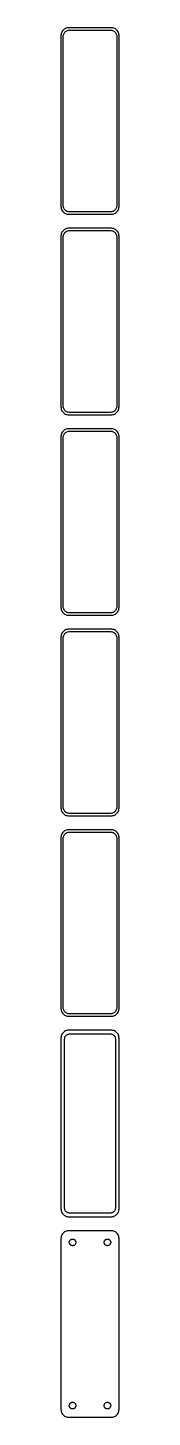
# Model space of a CAD drawing. Header units: metres. Extents: x -19 to 19, y 1875 to 3801.
# Drawn here: x -19 to 19, y 1875 to 2769 of the extents above; entities that cross this region are included whole.
import ezdxf

# ---------------------------------------------------------------- set-up
doc = ezdxf.new("R2010")
doc.units = ezdxf.units.M

msp = doc.modelspace()

# ---------------------------------------------------------------- linework, layer by layer
for p, q in [((-18.7106, 2764.63), (-18.75, 2764)), ((-18.75, 2764), (-18.75, 2654)), ((-18.5929, 2765.24), (-18.7106, 2764.63)), ((-18.3989, 2765.84), (-18.5929, 2765.24)), ((-18.1315, 2766.41), (-18.3989, 2765.84)), ((-17.7951, 2766.94), (-18.1315, 2766.41)), ((-17.3948, 2767.42), (-17.7951, 2766.94)), ((-16.9371, 2767.85), (-17.3948, 2767.42)), ((-17.25, 2763.5), (-17.2184, 2764)), ((-17.25, 2654.5), (-17.25, 2763.5)), ((-17.2184, 2764), (-17.1243, 2764.49)), ((-17.1243, 2764.49), (-16.9691, 2764.97)), ((-16.9691, 2764.97), (-16.7552, 2765.43)), ((-16.4291, 2768.22), (-16.9371, 2767.85)), ((-16.7552, 2765.43), (-16.4861, 2765.85)), ((-16.4861, 2765.85), (-16.1659, 2766.24)), ((-15.8789, 2768.52), (-16.4291, 2768.22)), ((-16.1659, 2766.24), (-15.7997, 2766.58)), ((-15.2951, 2768.76), (-15.8789, 2768.52)), ((-15.7997, 2766.58), (-15.3933, 2766.88)), ((-15.3933, 2766.88), (-14.9531, 2767.12)), ((-14.6869, 2768.91), (-15.2951, 2768.76)), ((-14.9531, 2767.12), (-14.4861, 2767.3)), ((-14.0639, 2768.99), (-14.6869, 2768.91)), ((-14.4861, 2767.3), (-13.9995, 2767.43)), ((14.0639, 2768.99), (-14.0639, 2768.99)), ((-13.9995, 2767.43), (-13.5012, 2767.49)), ((-13.5012, 2767.49), (13.5012, 2767.49)), ((13.5012, 2767.49), (13.9995, 2767.43)), ((13.9995, 2767.43), (14.4861, 2767.3)), ((14.6869, 2768.91), (14.0639, 2768.99)), ((14.4861, 2767.3), (14.9531, 2767.12)), ((15.2951, 2768.76), (14.6869, 2768.91)), ((14.9531, 2767.12), (15.3933, 2766.88)), ((15.8789, 2768.52), (15.2951, 2768.76)), ((15.3933, 2766.88), (15.7997, 2766.58)), ((15.7997, 2766.58), (16.1659, 2766.24)), ((16.4291, 2768.22), (15.8789, 2768.52)), ((16.1659, 2766.24), (16.4861, 2765.85)), ((16.9371, 2767.85), (16.4291, 2768.22)), ((16.4861, 2765.85), (16.7552, 2765.43)), ((16.7552, 2765.43), (16.9691, 2764.97)), ((17.3948, 2767.42), (16.9371, 2767.85)), ((16.9691, 2764.97), (17.1243, 2764.49)), ((17.1243, 2764.49), (17.2184, 2764)), ((17.2184, 2764), (17.25, 2763.5)), ((17.25, 2763.5), (17.25, 2654.5)), ((17.7951, 2766.94), (17.3948, 2767.42)), ((18.1315, 2766.41), (17.7951, 2766.94)), ((18.3989, 2765.84), (18.1315, 2766.41)), ((18.5929, 2765.24), (18.3989, 2765.84)), ((18.7106, 2764.63), (18.5929, 2765.24)), ((18.75, 2764), (18.7106, 2764.63)), ((18.75, 2654), (18.75, 2764)), ((-18.75, 2654), (-18.7106, 2653.37)), ((-18.7106, 2653.37), (-18.5929, 2652.76)), ((-18.5929, 2652.76), (-18.3989, 2652.16)), ((-18.3989, 2652.16), (-18.1315, 2651.59)), ((-18.1315, 2651.59), (-17.7951, 2651.06)), ((-17.7951, 2651.06), (-17.3948, 2650.58)), ((-17.3948, 2650.58), (-16.9371, 2650.15)), ((-17.2184, 2654), (-17.25, 2654.5)), ((-17.1243, 2653.51), (-17.2184, 2654)), ((-16.9691, 2653.03), (-17.1243, 2653.51)), ((-16.7552, 2652.57), (-16.9691, 2653.03)), ((-16.9371, 2650.15), (-16.4291, 2649.78)), ((-16.4861, 2652.15), (-16.7552, 2652.57)), ((-16.1659, 2651.76), (-16.4861, 2652.15)), ((-16.4291, 2649.78), (-15.8789, 2649.48)), ((-15.7997, 2651.42), (-16.1659, 2651.76)), ((-15.8789, 2649.48), (-15.2951, 2649.24)), ((-15.3933, 2651.12), (-15.7997, 2651.42)), ((-14.9531, 2650.88), (-15.3933, 2651.12)), ((-15.2951, 2649.24), (-14.6869, 2649.09)), ((-14.4861, 2650.7), (-14.9531, 2650.88)), ((-14.6869, 2649.09), (-14.0639, 2649.01)), ((-13.9995, 2650.57), (-14.4861, 2650.7)), ((-14.0639, 2649.01), (14.0639, 2649.01)), ((-13.5012, 2650.51), (-13.9995, 2650.57)), ((13.5012, 2650.51), (-13.5012, 2650.51)), ((13.9995, 2650.57), (13.5012, 2650.51)), ((14.4861, 2650.7), (13.9995, 2650.57)), ((14.0639, 2649.01), (14.6869, 2649.09)), ((14.9531, 2650.88), (14.4861, 2650.7)), ((14.6869, 2649.09), (15.2951, 2649.24)), ((15.3933, 2651.12), (14.9531, 2650.88)), ((15.2951, 2649.24), (15.8789, 2649.48)), ((15.7997, 2651.42), (15.3933, 2651.12)), ((16.1659, 2651.76), (15.7997, 2651.42)), ((15.8789, 2649.48), (16.4291, 2649.78)), ((16.4861, 2652.15), (16.1659, 2651.76)), ((16.4291, 2649.78), (16.9371, 2650.15)), ((16.7552, 2652.57), (16.4861, 2652.15)), ((16.9691, 2653.03), (16.7552, 2652.57)), ((16.9371, 2650.15), (17.3948, 2650.58)), ((17.1243, 2653.51), (16.9691, 2653.03)), ((17.2184, 2654), (17.1243, 2653.51)), ((17.25, 2654.5), (17.2184, 2654)), ((17.3948, 2650.58), (17.7951, 2651.06)), ((17.7951, 2651.06), (18.1315, 2651.59)), ((18.1315, 2651.59), (18.3989, 2652.16)), ((18.3989, 2652.16), (18.5929, 2652.76)), ((18.5929, 2652.76), (18.7106, 2653.37)), ((18.7106, 2653.37), (18.75, 2654)), ((-18.1315, 2637.41), (-18.3989, 2636.84)), ((-17.7951, 2637.94), (-18.1315, 2637.41)), ((-17.3948, 2638.42), (-17.7951, 2637.94)), ((-16.9371, 2638.85), (-17.3948, 2638.42)), ((-16.4291, 2639.22), (-16.9371, 2638.85)), ((-15.8789, 2639.52), (-16.4291, 2639.22)), ((-16.1659, 2637.24), (-15.7997, 2637.58)), ((-15.2951, 2639.76), (-15.8789, 2639.52)), ((-15.7997, 2637.58), (-15.3933, 2637.88)), ((-15.3933, 2637.88), (-14.9531, 2638.12)), ((-14.6869, 2639.91), (-15.2951, 2639.76)), ((-14.9531, 2638.12), (-14.4861, 2638.3)), ((-14.0639, 2639.99), (-14.6869, 2639.91)), ((-14.4861, 2638.3), (-13.9995, 2638.43)), ((14.0639, 2639.99), (-14.0639, 2639.99)), ((-13.9995, 2638.43), (-13.5012, 2638.49)), ((-13.5012, 2638.49), (13.5012, 2638.49)), ((13.5012, 2638.49), (13.9995, 2638.43)), ((13.9995, 2638.43), (14.4861, 2638.3)), ((14.6869, 2639.91), (14.0639, 2639.99)), ((14.4861, 2638.3), (14.9531, 2638.12)), ((15.2951, 2639.76), (14.6869, 2639.91)), ((14.9531, 2638.12), (15.3933, 2637.88)), ((15.8789, 2639.52), (15.2951, 2639.76)), ((15.3933, 2637.88), (15.7997, 2637.58)), ((15.7997, 2637.58), (16.1659, 2637.24)), ((16.4291, 2639.22), (15.8789, 2639.52)), ((16.9371, 2638.85), (16.4291, 2639.22)), ((17.3948, 2638.42), (16.9371, 2638.85)), ((17.7951, 2637.94), (17.3948, 2638.42)), ((18.1315, 2637.41), (17.7951, 2637.94)), ((18.3989, 2636.84), (18.1315, 2637.41)), ((-18.7106, 2635.63), (-18.75, 2635)), ((-18.75, 2635), (-18.75, 2525)), ((-18.5929, 2636.24), (-18.7106, 2635.63)), ((-18.3989, 2636.84), (-18.5929, 2636.24)), ((-17.25, 2634.5), (-17.2184, 2635)), ((-17.25, 2525.5), (-17.25, 2634.5)), ((-17.2184, 2635), (-17.1243, 2635.49)), ((-17.1243, 2635.49), (-16.9691, 2635.97)), ((-16.9691, 2635.97), (-16.7552, 2636.43)), ((-16.7552, 2636.43), (-16.4861, 2636.85)), ((-16.4861, 2636.85), (-16.1659, 2637.24)), ((16.1659, 2637.24), (16.4861, 2636.85)), ((16.4861, 2636.85), (16.7552, 2636.43)), ((16.7552, 2636.43), (16.9691, 2635.97)), ((16.9691, 2635.97), (17.1243, 2635.49)), ((17.1243, 2635.49), (17.2184, 2635)), ((17.2184, 2635), (17.25, 2634.5)), ((17.25, 2634.5), (17.25, 2525.5)), ((18.5929, 2636.24), (18.3989, 2636.84)), ((18.7106, 2635.63), (18.5929, 2636.24)), ((18.75, 2635), (18.7106, 2635.63)), ((18.75, 2525), (18.75, 2635)), ((-18.75, 2525), (-18.7106, 2524.37)), ((-18.7106, 2524.37), (-18.5929, 2523.76)), ((-18.5929, 2523.76), (-18.3989, 2523.16)), ((-18.3989, 2523.16), (-18.1315, 2522.59)), ((-18.1315, 2522.59), (-17.7951, 2522.06)), ((-17.7951, 2522.06), (-17.3948, 2521.58)), ((-17.3948, 2521.58), (-16.9371, 2521.15)), ((-17.2184, 2525), (-17.25, 2525.5)), ((-17.1243, 2524.51), (-17.2184, 2525)), ((-16.9691, 2524.03), (-17.1243, 2524.51)), ((-16.7552, 2523.57), (-16.9691, 2524.03)), ((-16.9371, 2521.15), (-16.4291, 2520.78)), ((-16.4861, 2523.15), (-16.7552, 2523.57)), ((-16.1659, 2522.76), (-16.4861, 2523.15)), ((-15.7997, 2522.42), (-16.1659, 2522.76)), ((-15.3933, 2522.12), (-15.7997, 2522.42)), ((-14.9531, 2521.88), (-15.3933, 2522.12)), ((-14.4861, 2521.7), (-14.9531, 2521.88)), ((-13.9995, 2521.57), (-14.4861, 2521.7)), ((-13.5012, 2521.51), (-13.9995, 2521.57)), ((13.5012, 2521.51), (-13.5012, 2521.51)), ((13.9995, 2521.57), (13.5012, 2521.51)), ((14.4861, 2521.7), (13.9995, 2521.57)), ((14.9531, 2521.88), (14.4861, 2521.7)), ((15.3933, 2522.12), (14.9531, 2521.88)), ((15.7997, 2522.42), (15.3933, 2522.12)), ((16.1659, 2522.76), (15.7997, 2522.42)), ((16.4861, 2523.15), (16.1659, 2522.76)), ((16.4291, 2520.78), (16.9371, 2521.15)), ((16.7552, 2523.57), (16.4861, 2523.15)), ((16.9691, 2524.03), (16.7552, 2523.57)), ((16.9371, 2521.15), (17.3948, 2521.58)), ((17.1243, 2524.51), (16.9691, 2524.03)), ((17.2184, 2525), (17.1243, 2524.51)), ((17.25, 2525.5), (17.2184, 2525)), ((17.3948, 2521.58), (17.7951, 2522.06)), ((17.7951, 2522.06), (18.1315, 2522.59)), ((18.1315, 2522.59), (18.3989, 2523.16)), ((18.3989, 2523.16), (18.5929, 2523.76)), ((18.5929, 2523.76), (18.7106, 2524.37)), ((18.7106, 2524.37), (18.75, 2525)), ((-16.4291, 2520.78), (-15.8789, 2520.48)), ((-15.8789, 2520.48), (-15.2951, 2520.24)), ((-15.2951, 2520.24), (-14.6869, 2520.09)), ((-14.6869, 2520.09), (-14.0639, 2520.01)), ((-14.0639, 2520.01), (14.0639, 2520.01)), ((14.0639, 2520.01), (14.6869, 2520.09)), ((14.6869, 2520.09), (15.2951, 2520.24)), ((15.2951, 2520.24), (15.8789, 2520.48)), ((15.8789, 2520.48), (16.4291, 2520.78)), ((-18.7106, 2506.63), (-18.75, 2506)), ((-18.75, 2506), (-18.75, 2396)), ((-18.5929, 2507.24), (-18.7106, 2506.63)), ((-18.3989, 2507.84), (-18.5929, 2507.24)), ((-18.1315, 2508.41), (-18.3989, 2507.84)), ((-17.7951, 2508.94), (-18.1315, 2508.41)), ((-17.3948, 2509.42), (-17.7951, 2508.94)), ((-16.9371, 2509.85), (-17.3948, 2509.42)), ((-17.25, 2505.5), (-17.2184, 2506)), ((-17.25, 2396.5), (-17.25, 2505.5)), ((-17.2184, 2506), (-17.1243, 2506.49)), ((-17.1243, 2506.49), (-16.9691, 2506.97)), ((-16.9691, 2506.97), (-16.7552, 2507.43)), ((-16.4291, 2510.22), (-16.9371, 2509.85)), ((-16.7552, 2507.43), (-16.4861, 2507.85)), ((-16.4861, 2507.85), (-16.1659, 2508.24)), ((-15.8789, 2510.52), (-16.4291, 2510.22)), ((-16.1659, 2508.24), (-15.7997, 2508.58)), ((-15.2951, 2510.76), (-15.8789, 2510.52)), ((-15.7997, 2508.58), (-15.3933, 2508.88)), ((-15.3933, 2508.88), (-14.9531, 2509.12)), ((-14.6869, 2510.91), (-15.2951, 2510.76)), ((-14.9531, 2509.12), (-14.4861, 2509.3)), ((-14.0639, 2510.99), (-14.6869, 2510.91)), ((-14.4861, 2509.3), (-13.9995, 2509.43)), ((14.0639, 2510.99), (-14.0639, 2510.99)), ((-13.9995, 2509.43), (-13.5012, 2509.49)), ((-13.5012, 2509.49), (13.5012, 2509.49)), ((13.5012, 2509.49), (13.9995, 2509.43)), ((13.9995, 2509.43), (14.4861, 2509.3)), ((14.6869, 2510.91), (14.0639, 2510.99)), ((14.4861, 2509.3), (14.9531, 2509.12)), ((15.2951, 2510.76), (14.6869, 2510.91)), ((14.9531, 2509.12), (15.3933, 2508.88)), ((15.8789, 2510.52), (15.2951, 2510.76)), ((15.3933, 2508.88), (15.7997, 2508.58)), ((15.7997, 2508.58), (16.1659, 2508.24)), ((16.4291, 2510.22), (15.8789, 2510.52)), ((16.1659, 2508.24), (16.4861, 2507.85)), ((16.9371, 2509.85), (16.4291, 2510.22)), ((16.4861, 2507.85), (16.7552, 2507.43)), ((16.7552, 2507.43), (16.9691, 2506.97)), ((17.3948, 2509.42), (16.9371, 2509.85)), ((16.9691, 2506.97), (17.1243, 2506.49)), ((17.1243, 2506.49), (17.2184, 2506)), ((17.2184, 2506), (17.25, 2505.5)), ((17.25, 2505.5), (17.25, 2396.5)), ((17.7951, 2508.94), (17.3948, 2509.42)), ((18.1315, 2508.41), (17.7951, 2508.94)), ((18.3989, 2507.84), (18.1315, 2508.41)), ((18.5929, 2507.24), (18.3989, 2507.84)), ((18.7106, 2506.63), (18.5929, 2507.24)), ((18.75, 2506), (18.7106, 2506.63)), ((18.75, 2396), (18.75, 2506)), ((-18.75, 2396), (-18.7106, 2395.37)), ((-17.2184, 2396), (-17.25, 2396.5)), ((-17.1243, 2395.51), (-17.2184, 2396)), ((17.2184, 2396), (17.1243, 2395.51)), ((17.25, 2396.5), (17.2184, 2396)), ((18.7106, 2395.37), (18.75, 2396)), ((-18.7106, 2395.37), (-18.5929, 2394.76)), ((-18.5929, 2394.76), (-18.3989, 2394.16)), ((-18.3989, 2394.16), (-18.1315, 2393.59)), ((-18.1315, 2393.59), (-17.7951, 2393.06)), ((-17.7951, 2393.06), (-17.3948, 2392.58)), ((-17.3948, 2392.58), (-16.9371, 2392.15)), ((-16.9691, 2395.03), (-17.1243, 2395.51)), ((-16.7552, 2394.57), (-16.9691, 2395.03)), ((-16.9371, 2392.15), (-16.4291, 2391.78)), ((-16.4861, 2394.15), (-16.7552, 2394.57)), ((-16.1659, 2393.76), (-16.4861, 2394.15)), ((-16.4291, 2391.78), (-15.8789, 2391.48)), ((-15.7997, 2393.42), (-16.1659, 2393.76)), ((-15.8789, 2391.48), (-15.2951, 2391.24)), ((-15.3933, 2393.12), (-15.7997, 2393.42)), ((-14.9531, 2392.88), (-15.3933, 2393.12)), ((-15.2951, 2391.24), (-14.6869, 2391.09)), ((-14.4861, 2392.7), (-14.9531, 2392.88)), ((-14.6869, 2391.09), (-14.0639, 2391.01)), ((-13.9995, 2392.57), (-14.4861, 2392.7)), ((-14.0639, 2391.01), (14.0639, 2391.01)), ((-13.5012, 2392.51), (-13.9995, 2392.57)), ((13.5012, 2392.51), (-13.5012, 2392.51)), ((13.9995, 2392.57), (13.5012, 2392.51)), ((14.4861, 2392.7), (13.9995, 2392.57)), ((14.0639, 2391.01), (14.6869, 2391.09)), ((14.9531, 2392.88), (14.4861, 2392.7)), ((14.6869, 2391.09), (15.2951, 2391.24)), ((15.3933, 2393.12), (14.9531, 2392.88)), ((15.2951, 2391.24), (15.8789, 2391.48)), ((15.7997, 2393.42), (15.3933, 2393.12)), ((16.1659, 2393.76), (15.7997, 2393.42)), ((15.8789, 2391.48), (16.4291, 2391.78)), ((16.4861, 2394.15), (16.1659, 2393.76)), ((16.4291, 2391.78), (16.9371, 2392.15)), ((16.7552, 2394.57), (16.4861, 2394.15)), ((16.9691, 2395.03), (16.7552, 2394.57)), ((16.9371, 2392.15), (17.3948, 2392.58)), ((17.1243, 2395.51), (16.9691, 2395.03)), ((17.3948, 2392.58), (17.7951, 2393.06)), ((17.7951, 2393.06), (18.1315, 2393.59)), ((18.1315, 2393.59), (18.3989, 2394.16)), ((18.3989, 2394.16), (18.5929, 2394.76)), ((18.5929, 2394.76), (18.7106, 2395.37)), ((-18.5929, 2378.24), (-18.7106, 2377.63)), ((-18.3989, 2378.84), (-18.5929, 2378.24)), ((-18.1315, 2379.41), (-18.3989, 2378.84)), ((-17.7951, 2379.94), (-18.1315, 2379.41)), ((-17.3948, 2380.42), (-17.7951, 2379.94)), ((-16.9371, 2380.85), (-17.3948, 2380.42)), ((-16.9691, 2377.97), (-16.7552, 2378.43)), ((-16.4291, 2381.22), (-16.9371, 2380.85)), ((-16.7552, 2378.43), (-16.4861, 2378.85)), ((-16.4861, 2378.85), (-16.1659, 2379.24)), ((-15.8789, 2381.52), (-16.4291, 2381.22)), ((-16.1659, 2379.24), (-15.7997, 2379.58)), ((-15.2951, 2381.76), (-15.8789, 2381.52)), ((-15.7997, 2379.58), (-15.3933, 2379.88)), ((-15.3933, 2379.88), (-14.9531, 2380.12)), ((-14.6869, 2381.91), (-15.2951, 2381.76)), ((-14.9531, 2380.12), (-14.4861, 2380.3)), ((-14.0639, 2381.99), (-14.6869, 2381.91)), ((-14.4861, 2380.3), (-13.9995, 2380.43)), ((14.0639, 2381.99), (-14.0639, 2381.99)), ((-13.9995, 2380.43), (-13.5012, 2380.49)), ((-13.5012, 2380.49), (13.5012, 2380.49)), ((13.5012, 2380.49), (13.9995, 2380.43)), ((13.9995, 2380.43), (14.4861, 2380.3)), ((14.6869, 2381.91), (14.0639, 2381.99)), ((14.4861, 2380.3), (14.9531, 2380.12)), ((15.2951, 2381.76), (14.6869, 2381.91)), ((14.9531, 2380.12), (15.3933, 2379.88)), ((15.8789, 2381.52), (15.2951, 2381.76)), ((15.3933, 2379.88), (15.7997, 2379.58)), ((15.7997, 2379.58), (16.1659, 2379.24)), ((16.4291, 2381.22), (15.8789, 2381.52)), ((16.1659, 2379.24), (16.4861, 2378.85)), ((16.9371, 2380.85), (16.4291, 2381.22)), ((16.4861, 2378.85), (16.7552, 2378.43)), ((16.7552, 2378.43), (16.9691, 2377.97)), ((17.3948, 2380.42), (16.9371, 2380.85)), ((17.7951, 2379.94), (17.3948, 2380.42)), ((18.1315, 2379.41), (17.7951, 2379.94)), ((18.3989, 2378.84), (18.1315, 2379.41)), ((18.5929, 2378.24), (18.3989, 2378.84)), ((18.7106, 2377.63), (18.5929, 2378.24)), ((-18.7106, 2377.63), (-18.75, 2377)), ((-18.75, 2377), (-18.75, 2267)), ((-17.25, 2376.5), (-17.2184, 2377)), ((-17.25, 2267.5), (-17.25, 2376.5)), ((-17.2184, 2377), (-17.1243, 2377.49)), ((-17.1243, 2377.49), (-16.9691, 2377.97)), ((16.9691, 2377.97), (17.1243, 2377.49)), ((17.1243, 2377.49), (17.2184, 2377)), ((17.2184, 2377), (17.25, 2376.5)), ((17.25, 2376.5), (17.25, 2267.5)), ((18.75, 2377), (18.7106, 2377.63)), ((18.75, 2267), (18.75, 2377)), ((-18.75, 2267), (-18.7106, 2266.37)), ((-18.7106, 2266.37), (-18.5929, 2265.76)), ((-18.5929, 2265.76), (-18.3989, 2265.16)), ((-18.3989, 2265.16), (-18.1315, 2264.59)), ((-18.1315, 2264.59), (-17.7951, 2264.06)), ((-17.7951, 2264.06), (-17.3948, 2263.58)), ((-17.3948, 2263.58), (-16.9371, 2263.15)), ((-17.2184, 2267), (-17.25, 2267.5)), ((-17.1243, 2266.51), (-17.2184, 2267)), ((-16.9691, 2266.03), (-17.1243, 2266.51)), ((-16.7552, 2265.57), (-16.9691, 2266.03)), ((-16.9371, 2263.15), (-16.4291, 2262.78)), ((-16.4861, 2265.15), (-16.7552, 2265.57)), ((-16.1659, 2264.76), (-16.4861, 2265.15)), ((-16.4291, 2262.78), (-15.8789, 2262.48)), ((-15.7997, 2264.42), (-16.1659, 2264.76)), ((-15.8789, 2262.48), (-15.2951, 2262.24)), ((-15.3933, 2264.12), (-15.7997, 2264.42)), ((-14.9531, 2263.88), (-15.3933, 2264.12)), ((-15.2951, 2262.24), (-14.6869, 2262.09)), ((-14.4861, 2263.7), (-14.9531, 2263.88)), ((-14.6869, 2262.09), (-14.0639, 2262.01)), ((-13.9995, 2263.57), (-14.4861, 2263.7)), ((-14.0639, 2262.01), (14.0639, 2262.01)), ((-13.5012, 2263.51), (-13.9995, 2263.57)), ((13.5012, 2263.51), (-13.5012, 2263.51)), ((13.9995, 2263.57), (13.5012, 2263.51)), ((14.4861, 2263.7), (13.9995, 2263.57)), ((14.0639, 2262.01), (14.6869, 2262.09)), ((14.9531, 2263.88), (14.4861, 2263.7)), ((14.6869, 2262.09), (15.2951, 2262.24)), ((15.3933, 2264.12), (14.9531, 2263.88)), ((15.2951, 2262.24), (15.8789, 2262.48)), ((15.7997, 2264.42), (15.3933, 2264.12)), ((16.1659, 2264.76), (15.7997, 2264.42)), ((15.8789, 2262.48), (16.4291, 2262.78)), ((16.4861, 2265.15), (16.1659, 2264.76)), ((16.4291, 2262.78), (16.9371, 2263.15)), ((16.7552, 2265.57), (16.4861, 2265.15)), ((16.9691, 2266.03), (16.7552, 2265.57)), ((16.9371, 2263.15), (17.3948, 2263.58)), ((17.1243, 2266.51), (16.9691, 2266.03)), ((17.2184, 2267), (17.1243, 2266.51)), ((17.25, 2267.5), (17.2184, 2267)), ((17.3948, 2263.58), (17.7951, 2264.06)), ((17.7951, 2264.06), (18.1315, 2264.59)), ((18.1315, 2264.59), (18.3989, 2265.16)), ((18.3989, 2265.16), (18.5929, 2265.76)), ((18.5929, 2265.76), (18.7106, 2266.37)), ((18.7106, 2266.37), (18.75, 2267)), ((-14.6869, 2252.91), (-15.2951, 2252.76)), ((-14.0639, 2252.99), (-14.6869, 2252.91)), ((14.0639, 2252.99), (-14.0639, 2252.99)), ((14.6869, 2252.91), (14.0639, 2252.99)), ((15.2951, 2252.76), (14.6869, 2252.91)), ((-18.7106, 2248.63), (-18.75, 2248)), ((-18.75, 2248), (-18.75, 2138)), ((-18.5929, 2249.24), (-18.7106, 2248.63)), ((-18.3989, 2249.84), (-18.5929, 2249.24)), ((-18.1315, 2250.41), (-18.3989, 2249.84)), ((-17.7951, 2250.94), (-18.1315, 2250.41)), ((-17.3948, 2251.42), (-17.7951, 2250.94)), ((-16.9371, 2251.85), (-17.3948, 2251.42)), ((-17.25, 2247.5), (-17.2184, 2248)), ((-17.25, 2138.5), (-17.25, 2247.5)), ((-17.2184, 2248), (-17.1243, 2248.49)), ((-17.1243, 2248.49), (-16.9691, 2248.97)), ((-16.9691, 2248.97), (-16.7552, 2249.43)), ((-16.4291, 2252.22), (-16.9371, 2251.85)), ((-16.7552, 2249.43), (-16.4861, 2249.85)), ((-16.4861, 2249.85), (-16.1659, 2250.24)), ((-15.8789, 2252.52), (-16.4291, 2252.22)), ((-16.1659, 2250.24), (-15.7997, 2250.58)), ((-15.2951, 2252.76), (-15.8789, 2252.52)), ((-15.7997, 2250.58), (-15.3933, 2250.88)), ((-15.3933, 2250.88), (-14.9531, 2251.12)), ((-14.9531, 2251.12), (-14.4861, 2251.3)), ((-14.4861, 2251.3), (-13.9995, 2251.43)), ((-13.9995, 2251.43), (-13.5012, 2251.49)), ((-13.5012, 2251.49), (13.5012, 2251.49)), ((13.5012, 2251.49), (13.9995, 2251.43)), ((13.9995, 2251.43), (14.4861, 2251.3)), ((14.4861, 2251.3), (14.9531, 2251.12)), ((14.9531, 2251.12), (15.3933, 2250.88)), ((15.8789, 2252.52), (15.2951, 2252.76)), ((15.3933, 2250.88), (15.7997, 2250.58)), ((15.7997, 2250.58), (16.1659, 2250.24)), ((16.4291, 2252.22), (15.8789, 2252.52)), ((16.1659, 2250.24), (16.4861, 2249.85)), ((16.9371, 2251.85), (16.4291, 2252.22)), ((16.4861, 2249.85), (16.7552, 2249.43)), ((16.7552, 2249.43), (16.9691, 2248.97)), ((17.3948, 2251.42), (16.9371, 2251.85)), ((16.9691, 2248.97), (17.1243, 2248.49)), ((17.1243, 2248.49), (17.2184, 2248)), ((17.2184, 2248), (17.25, 2247.5)), ((17.25, 2247.5), (17.25, 2138.5)), ((17.7951, 2250.94), (17.3948, 2251.42)), ((18.1315, 2250.41), (17.7951, 2250.94)), ((18.3989, 2249.84), (18.1315, 2250.41)), ((18.5929, 2249.24), (18.3989, 2249.84)), ((18.7106, 2248.63), (18.5929, 2249.24)), ((18.75, 2248), (18.7106, 2248.63)), ((18.75, 2138), (18.75, 2248)), ((-18.75, 2138), (-18.7106, 2137.37)), ((-18.7106, 2137.37), (-18.5929, 2136.76)), ((-18.5929, 2136.76), (-18.3989, 2136.16)), ((-17.2184, 2138), (-17.25, 2138.5)), ((-17.1243, 2137.51), (-17.2184, 2138)), ((-16.9691, 2137.03), (-17.1243, 2137.51)), ((-16.7552, 2136.57), (-16.9691, 2137.03)), ((16.9691, 2137.03), (16.7552, 2136.57)), ((17.1243, 2137.51), (16.9691, 2137.03)), ((17.2184, 2138), (17.1243, 2137.51)), ((17.25, 2138.5), (17.2184, 2138)), ((18.3989, 2136.16), (18.5929, 2136.76)), ((18.5929, 2136.76), (18.7106, 2137.37)), ((18.7106, 2137.37), (18.75, 2138)), ((-18.3989, 2136.16), (-18.1315, 2135.59)), ((-18.1315, 2135.59), (-17.7951, 2135.06)), ((-17.7951, 2135.06), (-17.3948, 2134.58)), ((-17.3948, 2134.58), (-16.9371, 2134.15)), ((-16.9371, 2134.15), (-16.4291, 2133.78)), ((-16.4861, 2136.15), (-16.7552, 2136.57)), ((-16.1659, 2135.76), (-16.4861, 2136.15)), ((-16.4291, 2133.78), (-15.8789, 2133.48)), ((-15.7997, 2135.42), (-16.1659, 2135.76)), ((-15.8789, 2133.48), (-15.2951, 2133.24)), ((-15.3933, 2135.12), (-15.7997, 2135.42)), ((-14.9531, 2134.88), (-15.3933, 2135.12)), ((-15.2951, 2133.24), (-14.6869, 2133.09)), ((-14.4861, 2134.7), (-14.9531, 2134.88)), ((-14.6869, 2133.09), (-14.0639, 2133.01)), ((-13.9995, 2134.57), (-14.4861, 2134.7)), ((-14.0639, 2133.01), (14.0639, 2133.01)), ((-13.5012, 2134.51), (-13.9995, 2134.57)), ((13.5012, 2134.51), (-13.5012, 2134.51)), ((13.9995, 2134.57), (13.5012, 2134.51)), ((14.4861, 2134.7), (13.9995, 2134.57)), ((14.0639, 2133.01), (14.6869, 2133.09)), ((14.9531, 2134.88), (14.4861, 2134.7)), ((14.6869, 2133.09), (15.2951, 2133.24)), ((15.3933, 2135.12), (14.9531, 2134.88)), ((15.2951, 2133.24), (15.8789, 2133.48)), ((15.7997, 2135.42), (15.3933, 2135.12)), ((16.1659, 2135.76), (15.7997, 2135.42)), ((15.8789, 2133.48), (16.4291, 2133.78)), ((16.4861, 2136.15), (16.1659, 2135.76)), ((16.4291, 2133.78), (16.9371, 2134.15)), ((16.7552, 2136.57), (16.4861, 2136.15)), ((16.9371, 2134.15), (17.3948, 2134.58)), ((17.3948, 2134.58), (17.7951, 2135.06)), ((17.7951, 2135.06), (18.1315, 2135.59)), ((18.1315, 2135.59), (18.3989, 2136.16)), ((-18.7106, 2119.63), (-18.75, 2119)), ((-18.75, 2119), (-18.75, 2009)), ((-18.5929, 2120.24), (-18.7106, 2119.63)), ((-18.3989, 2120.84), (-18.5929, 2120.24)), ((-18.1315, 2121.41), (-18.3989, 2120.84)), ((-17.7951, 2121.94), (-18.1315, 2121.41)), ((-17.3948, 2122.42), (-17.7951, 2121.94)), ((-16.9371, 2122.85), (-17.3948, 2122.42)), ((-16.4291, 2123.22), (-16.9371, 2122.85)), ((-15.8789, 2123.52), (-16.4291, 2123.22)), ((-16.3629, 2118.5), (-16.3384, 2118.89)), ((-16.3384, 2118.89), (-16.2651, 2119.27)), ((-16.2651, 2119.27), (-16.1443, 2119.65)), ((-16.1443, 2119.65), (-15.9779, 2120)), ((-15.9779, 2120), (-15.7684, 2120.33)), ((-15.2951, 2123.76), (-15.8789, 2123.52)), ((-15.7684, 2120.33), (-15.5192, 2120.63)), ((-15.5192, 2120.63), (-15.2342, 2120.9)), ((-14.6869, 2123.91), (-15.2951, 2123.76)), ((-15.2342, 2120.9), (-14.918, 2121.13)), ((-14.918, 2121.13), (-14.5754, 2121.32)), ((-14.0639, 2123.99), (-14.6869, 2123.91)), ((-14.5754, 2121.32), (-14.2119, 2121.46)), ((-14.2119, 2121.46), (-13.8333, 2121.56)), ((14.0639, 2123.99), (-14.0639, 2123.99)), ((-13.8333, 2121.56), (-13.4454, 2121.61)), ((-13.4454, 2121.61), (13.4454, 2121.61)), ((13.4454, 2121.61), (13.8333, 2121.56)), ((13.8333, 2121.56), (14.2119, 2121.46)), ((14.6869, 2123.91), (14.0639, 2123.99)), ((14.2119, 2121.46), (14.5754, 2121.32)), ((14.5754, 2121.32), (14.918, 2121.13)), ((15.2951, 2123.76), (14.6869, 2123.91)), ((14.918, 2121.13), (15.2342, 2120.9)), ((15.2342, 2120.9), (15.5192, 2120.63)), ((15.8789, 2123.52), (15.2951, 2123.76)), ((15.5192, 2120.63), (15.7684, 2120.33)), ((15.7684, 2120.33), (15.9779, 2120)), ((16.4291, 2123.22), (15.8789, 2123.52)), ((15.9779, 2120), (16.1443, 2119.65)), ((16.1443, 2119.65), (16.2651, 2119.27)), ((16.2651, 2119.27), (16.3384, 2118.89)), ((16.3384, 2118.89), (16.3629, 2118.5)), ((16.9371, 2122.85), (16.4291, 2123.22)), ((17.3948, 2122.42), (16.9371, 2122.85)), ((17.7951, 2121.94), (17.3948, 2122.42)), ((18.1315, 2121.41), (17.7951, 2121.94)), ((18.3989, 2120.84), (18.1315, 2121.41)), ((18.5929, 2120.24), (18.3989, 2120.84)), ((18.7106, 2119.63), (18.5929, 2120.24)), ((18.75, 2119), (18.7106, 2119.63)), ((18.75, 2009), (18.75, 2119)), ((-16.3629, 2009.5), (-16.3629, 2118.5)), ((16.3629, 2118.5), (16.3629, 2009.5)), ((-18.75, 2009), (-18.7106, 2008.37)), ((-18.7106, 2008.37), (-18.5929, 2007.76)), ((-18.5929, 2007.76), (-18.3989, 2007.16)), ((-18.3989, 2007.16), (-18.1315, 2006.59)), ((-18.1315, 2006.59), (-17.7951, 2006.06)), ((-17.7951, 2006.06), (-17.3948, 2005.58)), ((-17.3948, 2005.58), (-16.9371, 2005.15)), ((-16.9371, 2005.15), (-16.4291, 2004.78)), ((-16.4291, 2004.78), (-15.8789, 2004.48)), ((-16.3384, 2009.11), (-16.3629, 2009.5)), ((-16.2651, 2008.73), (-16.3384, 2009.11)), ((-16.1443, 2008.35), (-16.2651, 2008.73)), ((-15.9779, 2008), (-16.1443, 2008.35)), ((-15.7684, 2007.67), (-15.9779, 2008)), ((-15.8789, 2004.48), (-15.2951, 2004.24)), ((-15.5192, 2007.37), (-15.7684, 2007.67)), ((-15.2342, 2007.1), (-15.5192, 2007.37)), ((-15.2951, 2004.24), (-14.6869, 2004.09)), ((-14.918, 2006.87), (-15.2342, 2007.1)), ((-14.5754, 2006.68), (-14.918, 2006.87)), ((-14.6869, 2004.09), (-14.0639, 2004.01)), ((-14.2119, 2006.54), (-14.5754, 2006.68)), ((-13.8333, 2006.44), (-14.2119, 2006.54)), ((-14.0639, 2004.01), (14.0639, 2004.01)), ((-13.4454, 2006.39), (-13.8333, 2006.44)), ((13.4454, 2006.39), (-13.4454, 2006.39)), ((13.8333, 2006.44), (13.4454, 2006.39)), ((14.2119, 2006.54), (13.8333, 2006.44)), ((14.0639, 2004.01), (14.6869, 2004.09)), ((14.5754, 2006.68), (14.2119, 2006.54)), ((14.918, 2006.87), (14.5754, 2006.68)), ((14.6869, 2004.09), (15.2951, 2004.24)), ((15.2342, 2007.1), (14.918, 2006.87)), ((15.5192, 2007.37), (15.2342, 2007.1)), ((15.2951, 2004.24), (15.8789, 2004.48)), ((15.7684, 2007.67), (15.5192, 2007.37)), ((15.9779, 2008), (15.7684, 2007.67)), ((15.8789, 2004.48), (16.4291, 2004.78)), ((16.1443, 2008.35), (15.9779, 2008)), ((16.2651, 2008.73), (16.1443, 2008.35)), ((16.3384, 2009.11), (16.2651, 2008.73)), ((16.3629, 2009.5), (16.3384, 2009.11)), ((16.4291, 2004.78), (16.9371, 2005.15)), ((16.9371, 2005.15), (17.3948, 2005.58)), ((17.3948, 2005.58), (17.7951, 2006.06)), ((17.7951, 2006.06), (18.1315, 2006.59)), ((18.1315, 2006.59), (18.3989, 2007.16)), ((18.3989, 2007.16), (18.5929, 2007.76)), ((18.5929, 2007.76), (18.7106, 2008.37)), ((18.7106, 2008.37), (18.75, 2009)), ((-16.9371, 1993.85), (-17.3948, 1993.42)), ((-16.4291, 1994.22), (-16.9371, 1993.85)), ((-15.8789, 1994.52), (-16.4291, 1994.22)), ((-15.2951, 1994.76), (-15.8789, 1994.52)), ((-14.6869, 1994.91), (-15.2951, 1994.76)), ((-14.0639, 1994.99), (-14.6869, 1994.91)), ((14.0639, 1994.99), (-14.0639, 1994.99)), ((14.6869, 1994.91), (14.0639, 1994.99)), ((15.2951, 1994.76), (14.6869, 1994.91)), ((15.8789, 1994.52), (15.2951, 1994.76)), ((16.4291, 1994.22), (15.8789, 1994.52)), ((16.9371, 1993.85), (16.4291, 1994.22)), ((17.3948, 1993.42), (16.9371, 1993.85)), ((-18.7106, 1990.63), (-18.75, 1990)), ((-18.75, 1990), (-18.75, 1880)), ((-18.5929, 1991.24), (-18.7106, 1990.63)), ((-18.3989, 1991.84), (-18.5929, 1991.24)), ((-18.1315, 1992.41), (-18.3989, 1991.84)), ((-17.7951, 1992.94), (-18.1315, 1992.41)), ((-17.3948, 1993.42), (-17.7951, 1992.94)), ((-13.3853, 1987.5), (-13.3685, 1987.77)), ((-13.3685, 1987.23), (-13.3853, 1987.5)), ((-13.3685, 1987.77), (-13.3182, 1988.03)), ((-13.3182, 1986.97), (-13.3685, 1987.23)), ((-13.3182, 1988.03), (-13.2353, 1988.29)), ((-13.2353, 1986.71), (-13.3182, 1986.97)), ((-13.2353, 1988.29), (-13.1212, 1988.53)), ((-13.1212, 1986.47), (-13.2353, 1986.71)), ((-13.1212, 1988.53), (-12.9775, 1988.76)), ((-12.9775, 1986.24), (-13.1212, 1986.47)), ((-12.9775, 1988.76), (-12.8065, 1988.96)), ((-12.8065, 1986.04), (-12.9775, 1986.24)), ((-12.8065, 1988.96), (-12.6111, 1989.15)), ((-12.6111, 1985.85), (-12.8065, 1986.04)), ((-12.6111, 1989.15), (-12.3941, 1989.3)), ((-12.3941, 1985.7), (-12.6111, 1985.85)), ((-12.3941, 1989.3), (-12.1591, 1989.43)), ((-12.1591, 1985.57), (-12.3941, 1985.7)), ((-12.1591, 1989.43), (-11.9098, 1989.53)), ((-11.9098, 1985.47), (-12.1591, 1985.57)), ((-11.9098, 1989.53), (-11.6501, 1989.6)), ((-11.6501, 1985.4), (-11.9098, 1985.47)), ((-11.6501, 1989.6), (-11.3841, 1989.63)), ((-11.3841, 1985.37), (-11.6501, 1985.4)), ((-11.3841, 1989.63), (-11.1159, 1989.63)), ((-11.1159, 1985.37), (-11.3841, 1985.37)), ((-11.1159, 1989.63), (-10.8499, 1989.6)), ((-10.8499, 1985.4), (-11.1159, 1985.37)), ((-10.8499, 1989.6), (-10.5901, 1989.53)), ((-10.5901, 1985.47), (-10.8499, 1985.4)), ((-10.5901, 1989.53), (-10.3408, 1989.43)), ((-10.3408, 1985.57), (-10.5901, 1985.47)), ((-10.3408, 1989.43), (-10.1059, 1989.3)), ((-10.1059, 1985.7), (-10.3408, 1985.57)), ((-10.1059, 1989.3), (-9.8889, 1989.15)), ((-9.8889, 1985.85), (-10.1059, 1985.7)), ((-9.8889, 1989.15), (-9.6934, 1988.96)), ((-9.6934, 1986.04), (-9.8889, 1985.85)), ((-9.6934, 1988.96), (-9.5225, 1988.76)), ((-9.5225, 1986.24), (-9.6934, 1986.04)), ((-9.5225, 1988.76), (-9.3788, 1988.53)), ((-9.3788, 1986.47), (-9.5225, 1986.24)), ((-9.3788, 1988.53), (-9.2646, 1988.29)), ((-9.2646, 1986.71), (-9.3788, 1986.47)), ((-9.2646, 1988.29), (-9.1818, 1988.03)), ((-9.1818, 1986.97), (-9.2646, 1986.71)), ((-9.1818, 1988.03), (-9.1315, 1987.77)), ((-9.1315, 1987.23), (-9.1818, 1986.97)), ((-9.1315, 1987.77), (-9.1147, 1987.5)), ((-9.1147, 1987.5), (-9.1315, 1987.23)), ((9.1147, 1987.5), (9.1315, 1987.77)), ((9.1315, 1987.23), (9.1147, 1987.5)), ((9.1315, 1987.77), (9.1818, 1988.03)), ((9.1818, 1986.97), (9.1315, 1987.23)), ((9.1818, 1988.03), (9.2646, 1988.29)), ((9.2646, 1986.71), (9.1818, 1986.97)), ((9.2646, 1988.29), (9.3788, 1988.53)), ((9.3788, 1986.47), (9.2646, 1986.71)), ((9.3788, 1988.53), (9.5225, 1988.76)), ((9.5225, 1986.24), (9.3788, 1986.47)), ((9.5225, 1988.76), (9.6934, 1988.96)), ((9.6934, 1986.04), (9.5225, 1986.24)), ((9.6934, 1988.96), (9.8889, 1989.15)), ((9.8889, 1985.85), (9.6934, 1986.04)), ((9.8889, 1989.15), (10.1059, 1989.3)), ((10.1059, 1985.7), (9.8889, 1985.85)), ((10.1059, 1989.3), (10.3408, 1989.43)), ((10.3408, 1985.57), (10.1059, 1985.7)), ((10.3408, 1989.43), (10.5901, 1989.53)), ((10.5901, 1985.47), (10.3408, 1985.57)), ((10.5901, 1989.53), (10.8499, 1989.6)), ((10.8499, 1985.4), (10.5901, 1985.47)), ((10.8499, 1989.6), (11.1159, 1989.63)), ((11.1159, 1985.37), (10.8499, 1985.4)), ((11.1159, 1989.63), (11.3841, 1989.63)), ((11.3841, 1985.37), (11.1159, 1985.37)), ((11.3841, 1989.63), (11.6501, 1989.6)), ((11.6501, 1985.4), (11.3841, 1985.37)), ((11.6501, 1989.6), (11.9098, 1989.53)), ((11.9098, 1985.47), (11.6501, 1985.4)), ((11.9098, 1989.53), (12.1591, 1989.43)), ((12.1591, 1985.57), (11.9098, 1985.47)), ((12.1591, 1989.43), (12.3941, 1989.3)), ((12.3941, 1985.7), (12.1591, 1985.57)), ((12.3941, 1989.3), (12.6111, 1989.15)), ((12.6111, 1985.85), (12.3941, 1985.7)), ((12.6111, 1989.15), (12.8065, 1988.96)), ((12.8065, 1986.04), (12.6111, 1985.85)), ((12.8065, 1988.96), (12.9775, 1988.76)), ((12.9775, 1986.24), (12.8065, 1986.04)), ((12.9775, 1988.76), (13.1212, 1988.53)), ((13.1212, 1986.47), (12.9775, 1986.24)), ((13.1212, 1988.53), (13.2353, 1988.29)), ((13.2353, 1986.71), (13.1212, 1986.47)), ((13.2353, 1988.29), (13.3182, 1988.03)), ((13.3182, 1986.97), (13.2353, 1986.71)), ((13.3182, 1988.03), (13.3685, 1987.77)), ((13.3685, 1987.23), (13.3182, 1986.97)), ((13.3685, 1987.77), (13.3853, 1987.5)), ((13.3853, 1987.5), (13.3685, 1987.23)), ((17.7951, 1992.94), (17.3948, 1993.42)), ((18.1315, 1992.41), (17.7951, 1992.94)), ((18.3989, 1991.84), (18.1315, 1992.41)), ((18.5929, 1991.24), (18.3989, 1991.84)), ((18.7106, 1990.63), (18.5929, 1991.24)), ((18.75, 1990), (18.7106, 1990.63)), ((18.75, 1880), (18.75, 1990)), ((-18.75, 1880), (-18.7106, 1879.37)), ((-18.7106, 1879.37), (-18.5929, 1878.76)), ((-18.5929, 1878.76), (-18.3989, 1878.16)), ((-18.3989, 1878.16), (-18.1315, 1877.59)), ((-18.1315, 1877.59), (-17.7951, 1877.06)), ((-13.3853, 1882.5), (-13.3685, 1882.77)), ((-13.3685, 1882.23), (-13.3853, 1882.5)), ((-13.3685, 1882.77), (-13.3182, 1883.03)), ((-13.3182, 1881.97), (-13.3685, 1882.23)), ((-13.3182, 1883.03), (-13.2353, 1883.29)), ((-13.2353, 1881.71), (-13.3182, 1881.97)), ((-13.2353, 1883.29), (-13.1212, 1883.53)), ((-13.1212, 1881.47), (-13.2353, 1881.71)), ((-13.1212, 1883.53), (-12.9775, 1883.76)), ((-12.9775, 1881.24), (-13.1212, 1881.47)), ((-12.9775, 1883.76), (-12.8065, 1883.96)), ((-12.8065, 1881.04), (-12.9775, 1881.24)), ((-12.8065, 1883.96), (-12.6111, 1884.15)), ((-12.6111, 1880.85), (-12.8065, 1881.04)), ((-12.6111, 1884.15), (-12.3941, 1884.3)), ((-12.3941, 1880.7), (-12.6111, 1880.85)), ((-12.3941, 1884.3), (-12.1591, 1884.43)), ((-12.1591, 1880.57), (-12.3941, 1880.7)), ((-12.1591, 1884.43), (-11.9098, 1884.53)), ((-11.9098, 1880.47), (-12.1591, 1880.57)), ((-11.9098, 1884.53), (-11.6501, 1884.6)), ((-11.6501, 1880.4), (-11.9098, 1880.47)), ((-11.6501, 1884.6), (-11.3841, 1884.63)), ((-11.3841, 1880.37), (-11.6501, 1880.4)), ((-11.3841, 1884.63), (-11.1159, 1884.63)), ((-11.1159, 1880.37), (-11.3841, 1880.37)), ((-11.1159, 1884.63), (-10.8499, 1884.6)), ((-10.8499, 1880.4), (-11.1159, 1880.37)), ((-10.8499, 1884.6), (-10.5901, 1884.53)), ((-10.5901, 1880.47), (-10.8499, 1880.4)), ((-10.5901, 1884.53), (-10.3408, 1884.43)), ((-10.3408, 1880.57), (-10.5901, 1880.47)), ((-10.3408, 1884.43), (-10.1059, 1884.3)), ((-10.1059, 1880.7), (-10.3408, 1880.57)), ((-10.1059, 1884.3), (-9.8889, 1884.15)), ((-9.8889, 1880.85), (-10.1059, 1880.7)), ((-9.8889, 1884.15), (-9.6934, 1883.96)), ((-9.6934, 1881.04), (-9.8889, 1880.85)), ((-9.6934, 1883.96), (-9.5225, 1883.76)), ((-9.5225, 1881.24), (-9.6934, 1881.04)), ((-9.5225, 1883.76), (-9.3788, 1883.53)), ((-9.3788, 1881.47), (-9.5225, 1881.24)), ((-9.3788, 1883.53), (-9.2646, 1883.29)), ((-9.2646, 1881.71), (-9.3788, 1881.47)), ((-9.2646, 1883.29), (-9.1818, 1883.03)), ((-9.1818, 1881.97), (-9.2646, 1881.71)), ((-9.1818, 1883.03), (-9.1315, 1882.77)), ((-9.1315, 1882.23), (-9.1818, 1881.97)), ((-9.1315, 1882.77), (-9.1147, 1882.5)), ((-9.1147, 1882.5), (-9.1315, 1882.23)), ((9.1147, 1882.5), (9.1315, 1882.77)), ((9.1315, 1882.23), (9.1147, 1882.5)), ((9.1315, 1882.77), (9.1818, 1883.03)), ((9.1818, 1881.97), (9.1315, 1882.23)), ((9.1818, 1883.03), (9.2646, 1883.29)), ((9.2646, 1881.71), (9.1818, 1881.97)), ((9.2646, 1883.29), (9.3788, 1883.53)), ((9.3788, 1881.47), (9.2646, 1881.71)), ((9.3788, 1883.53), (9.5225, 1883.76)), ((9.5225, 1881.24), (9.3788, 1881.47)), ((9.5225, 1883.76), (9.6934, 1883.96)), ((9.6934, 1881.04), (9.5225, 1881.24)), ((9.6934, 1883.96), (9.8889, 1884.15)), ((9.8889, 1880.85), (9.6934, 1881.04)), ((9.8889, 1884.15), (10.1059, 1884.3)), ((10.1059, 1880.7), (9.8889, 1880.85)), ((10.1059, 1884.3), (10.3408, 1884.43)), ((10.3408, 1880.57), (10.1059, 1880.7)), ((10.3408, 1884.43), (10.5901, 1884.53)), ((10.5901, 1880.47), (10.3408, 1880.57)), ((10.5901, 1884.53), (10.8499, 1884.6)), ((10.8499, 1880.4), (10.5901, 1880.47)), ((10.8499, 1884.6), (11.1159, 1884.63)), ((11.1159, 1880.37), (10.8499, 1880.4)), ((11.1159, 1884.63), (11.3841, 1884.63)), ((11.3841, 1880.37), (11.1159, 1880.37)), ((11.3841, 1884.63), (11.6501, 1884.6)), ((11.6501, 1880.4), (11.3841, 1880.37)), ((11.6501, 1884.6), (11.9098, 1884.53)), ((11.9098, 1880.47), (11.6501, 1880.4)), ((11.9098, 1884.53), (12.1591, 1884.43)), ((12.1591, 1880.57), (11.9098, 1880.47)), ((12.1591, 1884.43), (12.3941, 1884.3)), ((12.3941, 1880.7), (12.1591, 1880.57)), ((12.3941, 1884.3), (12.6111, 1884.15)), ((12.6111, 1880.85), (12.3941, 1880.7)), ((12.6111, 1884.15), (12.8065, 1883.96)), ((12.8065, 1881.04), (12.6111, 1880.85)), ((12.8065, 1883.96), (12.9775, 1883.76)), ((12.9775, 1881.24), (12.8065, 1881.04)), ((12.9775, 1883.76), (13.1212, 1883.53)), ((13.1212, 1881.47), (12.9775, 1881.24)), ((13.1212, 1883.53), (13.2353, 1883.29)), ((13.2353, 1881.71), (13.1212, 1881.47)), ((13.2353, 1883.29), (13.3182, 1883.03)), ((13.3182, 1881.97), (13.2353, 1881.71)), ((13.3182, 1883.03), (13.3685, 1882.77)), ((13.3685, 1882.23), (13.3182, 1881.97)), ((13.3685, 1882.77), (13.3853, 1882.5)), ((13.3853, 1882.5), (13.3685, 1882.23)), ((17.7951, 1877.06), (18.1315, 1877.59)), ((18.1315, 1877.59), (18.3989, 1878.16)), ((18.3989, 1878.16), (18.5929, 1878.76)), ((18.5929, 1878.76), (18.7106, 1879.37)), ((18.7106, 1879.37), (18.75, 1880)), ((-17.7951, 1877.06), (-17.3948, 1876.58)), ((-17.3948, 1876.58), (-16.9371, 1876.15)), ((-16.9371, 1876.15), (-16.4291, 1875.78)), ((-16.4291, 1875.78), (-15.8789, 1875.48)), ((-15.8789, 1875.48), (-15.2951, 1875.24)), ((-15.2951, 1875.24), (-14.6869, 1875.09)), ((-14.6869, 1875.09), (-14.0639, 1875.01)), ((-14.0639, 1875.01), (14.0639, 1875.01)), ((14.0639, 1875.01), (14.6869, 1875.09)), ((14.6869, 1875.09), (15.2951, 1875.24)), ((15.2951, 1875.24), (15.8789, 1875.48)), ((15.8789, 1875.48), (16.4291, 1875.78)), ((16.4291, 1875.78), (16.9371, 1876.15)), ((16.9371, 1876.15), (17.3948, 1876.58)), ((17.3948, 1876.58), (17.7951, 1877.06))]:
    msp.add_line(p, q)

doc.saveas('drawing.dxf')
